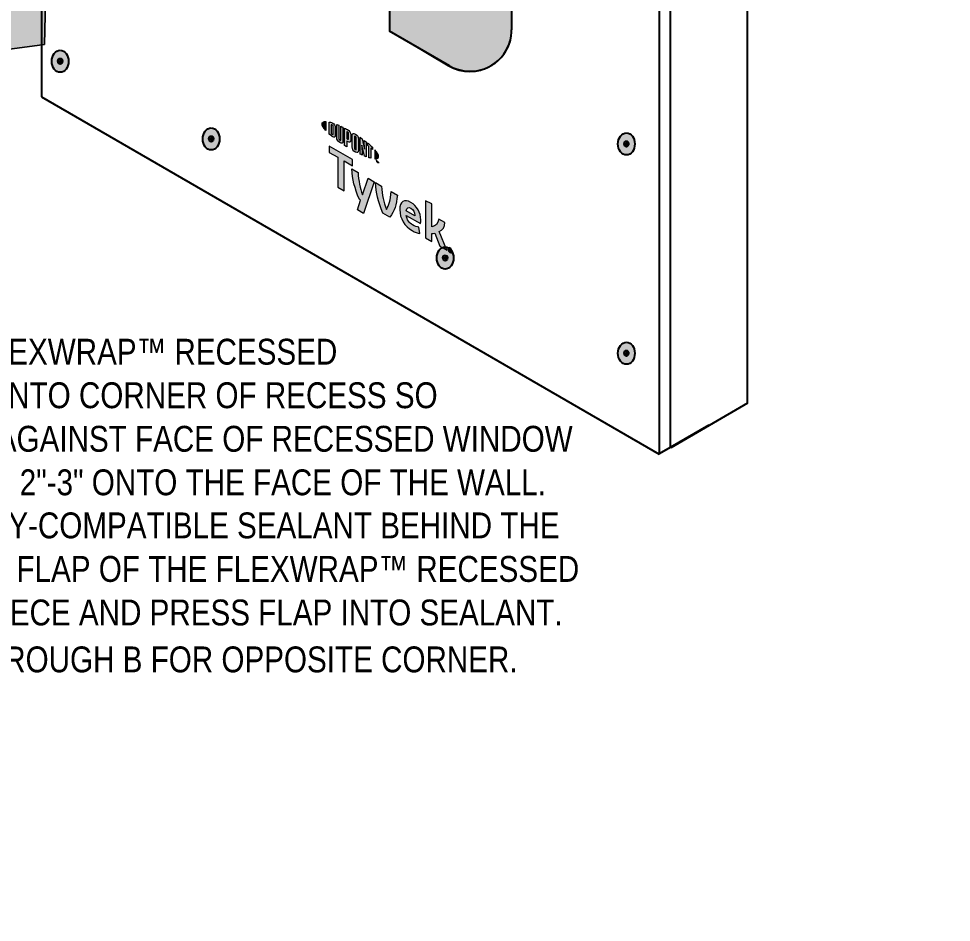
# Model space of a CAD drawing. Header units: inches. Extents: x -22 to 84, y -21 to 19.
# Drawn here: x 2.93 to 8.57, y 3.75 to 9.21 of the extents above; entities that cross this region are included whole.
import ezdxf

# ---------------------------------------------------------------- set-up
doc = ezdxf.new("R2010")
doc.units = ezdxf.units.IN
doc.header["$MEASUREMENT"] = 0
doc.linetypes.add('AI-Linetype-19', pattern=[0.25, 0.125, -0.125])
for name, color, linetype, lineweight in [('.ATI-HATCH', 7, 'Continuous', 0), ('.ATI-TEXT', 7, 'Continuous', 0), ('G-ANNO-TTLB', 7, 'Continuous', 0), ('TYVEK', 7, 'Continuous', 0), ('X-REF - TRACED', 7, 'Continuous', 0)]:
    doc.layers.add(name, color=color, linetype=linetype, lineweight=lineweight)

# ---------------------------------------------------------------- blocks, each defined once
blk = doc.blocks.new('Block_133')
at = {"layer": 'X-REF - TRACED', "true_color": 0x848484, "transparency": 33554687}
h = blk.add_hatch(color=252, dxfattribs=at)
h.dxf.hatch_style = 2
edge = h.paths.add_edge_path()
edge.add_spline(control_points=[(4.7625, 8.5737), (4.7625, 8.5637), (4.771, 8.5494), (4.7859, 8.5328), (4.7859, 8.5328), (4.7859, 8.5875), (4.7859, 8.5875), (4.771, 8.5881), (4.7625, 8.5836), (4.7625, 8.5737)], knot_values=[0, 0, 0, 0, 1, 1, 1, 2, 2, 2, 3, 3, 3, 3], degree=3, periodic=0)
h = blk.add_hatch(color=252, dxfattribs=at)
h.dxf.hatch_style = 2
edge = h.paths.add_edge_path()
edge.add_spline(control_points=[(4.8304, 8.5122), (4.8304, 8.508), (4.8282, 8.5078), (4.8255, 8.5093), (4.8235, 8.5105), (4.8203, 8.5132), (4.8178, 8.5155), (4.8178, 8.5155), (4.8178, 8.5679), (4.8178, 8.5679), (4.8203, 8.5671), (4.8235, 8.5662), (4.8255, 8.565), (4.8282, 8.5635), (4.8304, 8.5608), (4.8304, 8.5566), (4.8304, 8.5566), (4.8304, 8.5122), (4.8304, 8.5122)], knot_values=[0, 0, 0, 0, 1, 1, 1, 2, 2, 2, 3, 3, 3, 4, 4, 4, 5, 5, 5, 6, 6, 6, 6], degree=3, periodic=0)
edge = h.paths.add_edge_path()
edge.add_spline(control_points=[(4.8273, 8.5777), (4.8231, 8.5801), (4.8172, 8.5821), (4.8064, 8.5845), (4.8064, 8.5845), (4.8064, 8.512), (4.8064, 8.512), (4.8159, 8.5032), (4.8231, 8.4971), (4.8273, 8.4947), (4.8368, 8.4892), (4.8422, 8.4927), (4.8422, 8.5035), (4.8422, 8.5035), (4.8422, 8.5517), (4.8422, 8.5517), (4.8422, 8.5624), (4.8368, 8.5722), (4.8273, 8.5777)], knot_values=[0, 0, 0, 0, 1, 1, 1, 2, 2, 2, 3, 3, 3, 4, 4, 4, 5, 5, 5, 6, 6, 6, 6], degree=3, periodic=0)
h = blk.add_hatch(color=252, dxfattribs=at)
h.dxf.hatch_style = 2
edge = h.paths.add_edge_path()
edge.add_spline(control_points=[(4.8754, 8.4776), (4.8754, 8.4734), (4.8742, 8.4715), (4.8696, 8.4748), (4.8651, 8.478), (4.8639, 8.4809), (4.8639, 8.4859), (4.8639, 8.4859), (4.8639, 8.5648), (4.8639, 8.5648), (4.8609, 8.5662), (4.8542, 8.569), (4.8514, 8.5701), (4.8514, 8.5701), (4.8514, 8.4903), (4.8514, 8.4903), (4.8514, 8.4775), (4.8568, 8.4694), (4.8696, 8.4604), (4.8813, 8.4521), (4.8884, 8.4547), (4.8884, 8.4689), (4.8884, 8.4689), (4.8884, 8.5533), (4.8884, 8.5533), (4.886, 8.5545), (4.878, 8.5584), (4.8754, 8.5595), (4.8754, 8.5595), (4.8754, 8.4776), (4.8754, 8.4776)], knot_values=[0, 0, 0, 0, 1, 1, 1, 2, 2, 2, 3, 3, 3, 4, 4, 4, 5, 5, 5, 6, 6, 6, 7, 7, 7, 8, 8, 8, 9, 9, 9, 10, 10, 10, 10], degree=3, periodic=0)
h = blk.add_hatch(color=252, dxfattribs=at)
h.dxf.hatch_style = 2
edge = h.paths.add_edge_path()
edge.add_spline(control_points=[(4.9229, 8.4849), (4.9229, 8.4804), (4.9215, 8.4788), (4.9162, 8.4819), (4.9162, 8.4819), (4.9116, 8.4845), (4.9116, 8.4845), (4.9116, 8.4845), (4.9116, 8.5264), (4.9116, 8.5264), (4.9137, 8.5254), (4.9148, 8.5248), (4.916, 8.5241), (4.9217, 8.5208), (4.9229, 8.5176), (4.9229, 8.5129), (4.9229, 8.5129), (4.9229, 8.4849), (4.9229, 8.4849)], knot_values=[0, 0, 0, 0, 1, 1, 1, 2, 2, 2, 3, 3, 3, 4, 4, 4, 5, 5, 5, 6, 6, 6, 6], degree=3, periodic=0)
edge = h.paths.add_edge_path()
edge.add_spline(control_points=[(4.9167, 8.5385), (4.9145, 8.5398), (4.9062, 8.5442), (4.8986, 8.5481), (4.8986, 8.5481), (4.8986, 8.4418), (4.8986, 8.4418), (4.9012, 8.4402), (4.908, 8.4359), (4.9116, 8.4336), (4.9116, 8.4336), (4.9116, 8.4697), (4.9116, 8.4697), (4.9116, 8.4697), (4.9167, 8.4668), (4.9167, 8.4668), (4.9304, 8.459), (4.9361, 8.4627), (4.9361, 8.4762), (4.9361, 8.4762), (4.9361, 8.5075), (4.9361, 8.5075), (4.9361, 8.5207), (4.9297, 8.531), (4.9167, 8.5385)], knot_values=[0, 0, 0, 0, 1, 1, 1, 2, 2, 2, 3, 3, 3, 4, 4, 4, 5, 5, 5, 6, 6, 6, 7, 7, 7, 8, 8, 8, 8], degree=3, periodic=0)
h = blk.add_hatch(color=252, dxfattribs=at)
h.dxf.hatch_style = 2
edge = h.paths.add_edge_path()
edge.add_spline(control_points=[(4.9694, 8.4209), (4.9694, 8.4167), (4.9682, 8.4153), (4.9636, 8.4178), (4.9588, 8.4204), (4.9576, 8.4234), (4.9576, 8.4278), (4.9576, 8.4278), (4.9576, 8.4941), (4.9576, 8.4941), (4.9576, 8.4984), (4.9588, 8.5001), (4.9636, 8.4972), (4.9682, 8.4944), (4.9694, 8.4914), (4.9694, 8.4872), (4.9694, 8.4872), (4.9694, 8.4209), (4.9694, 8.4209)], knot_values=[0, 0, 0, 0, 1, 1, 1, 2, 2, 2, 3, 3, 3, 4, 4, 4, 5, 5, 5, 6, 6, 6, 6], degree=3, periodic=0)
edge = h.paths.add_edge_path()
edge.add_spline(control_points=[(4.9636, 8.512), (4.9515, 8.5197), (4.9443, 8.5177), (4.9443, 8.5037), (4.9443, 8.5037), (4.9443, 8.4342), (4.9443, 8.4342), (4.9443, 8.4194), (4.9508, 8.4096), (4.9636, 8.4028), (4.9761, 8.3963), (4.9826, 8.3979), (4.9826, 8.4136), (4.9826, 8.4136), (4.9826, 8.48), (4.9826, 8.48), (4.9826, 8.495), (4.9767, 8.5037), (4.9636, 8.512)], knot_values=[0, 0, 0, 0, 1, 1, 1, 2, 2, 2, 3, 3, 3, 4, 4, 4, 5, 5, 5, 6, 6, 6, 6], degree=3, periodic=0)
h = blk.add_hatch(color=252, dxfattribs=at)
h.dxf.hatch_style = 2
edge = h.paths.add_edge_path()
edge.add_spline(control_points=[(5.0187, 8.421), (5.0187, 8.421), (5.0043, 8.4834), (5.0043, 8.4834), (5.0004, 8.4862), (4.9956, 8.4896), (4.992, 8.4921), (4.992, 8.4921), (4.992, 8.3901), (4.992, 8.3901), (4.9945, 8.3889), (5.0011, 8.3859), (5.0045, 8.3845), (5.0045, 8.3845), (5.0035, 8.4452), (5.0035, 8.4452), (5.0035, 8.4452), (5.0187, 8.3786), (5.0187, 8.3786), (5.022, 8.3773), (5.0268, 8.3755), (5.0299, 8.3744), (5.0299, 8.3744), (5.0299, 8.464), (5.0299, 8.464), (5.0266, 8.4666), (5.0207, 8.4712), (5.0179, 8.4733), (5.0179, 8.4733), (5.0187, 8.421), (5.0187, 8.421)], knot_values=[0, 0, 0, 0, 1, 1, 1, 2, 2, 2, 3, 3, 3, 4, 4, 4, 5, 5, 5, 6, 6, 6, 7, 7, 7, 8, 8, 8, 9, 9, 9, 10, 10, 10, 10], degree=3, periodic=0)
h = blk.add_hatch(color=252, dxfattribs=at)
h.dxf.hatch_style = 2
edge = h.paths.add_edge_path()
edge.add_spline(control_points=[(5.0363, 8.4446), (5.0395, 8.4421), (5.0427, 8.4395), (5.0458, 8.437), (5.0458, 8.437), (5.0458, 8.3691), (5.0458, 8.3691), (5.0487, 8.3682), (5.054, 8.3668), (5.0575, 8.3659), (5.0575, 8.3659), (5.0575, 8.427), (5.0575, 8.427), (5.0609, 8.4241), (5.0641, 8.4212), (5.067, 8.4186), (5.067, 8.4186), (5.067, 8.4316), (5.067, 8.4316), (5.0578, 8.4406), (5.0479, 8.4494), (5.0363, 8.4588), (5.0363, 8.4588), (5.0363, 8.4446), (5.0363, 8.4446)], knot_values=[0, 0, 0, 0, 1, 1, 1, 2, 2, 2, 3, 3, 3, 4, 4, 4, 5, 5, 5, 6, 6, 6, 7, 7, 7, 8, 8, 8, 8], degree=3, periodic=0)
h = blk.add_hatch(color=252, dxfattribs=at)
h.dxf.hatch_style = 2
edge = h.paths.add_edge_path()
edge.add_spline(control_points=[(5.1043, 8.3764), (5.1043, 8.3663), (5.0958, 8.3619), (5.081, 8.3623), (5.081, 8.3623), (5.081, 8.4171), (5.081, 8.4171), (5.0958, 8.4006), (5.1043, 8.3863), (5.1043, 8.3764)], knot_values=[0, 0, 0, 0, 1, 1, 1, 2, 2, 2, 3, 3, 3, 3], degree=3, periodic=0)
h = blk.add_hatch(color=252, dxfattribs=at)
h.dxf.hatch_style = 2
edge = h.paths.add_edge_path()
edge.add_spline(control_points=[(5.0974, 8.3474), (5.0974, 8.3474), (5.0988, 8.3466), (5.0988, 8.3466), (5.0988, 8.3466), (5.1009, 8.3417), (5.1009, 8.3417), (5.1009, 8.3417), (5.1029, 8.3442), (5.1029, 8.3442), (5.1029, 8.3442), (5.1043, 8.3434), (5.1043, 8.3434), (5.1043, 8.3434), (5.1043, 8.3355), (5.1043, 8.3355), (5.1043, 8.3355), (5.103, 8.3363), (5.103, 8.3363), (5.103, 8.3363), (5.103, 8.3419), (5.103, 8.3419), (5.103, 8.3419), (5.1009, 8.3393), (5.1009, 8.3393), (5.1009, 8.3393), (5.1008, 8.3394), (5.1008, 8.3394), (5.1008, 8.3394), (5.0986, 8.3444), (5.0986, 8.3444), (5.0986, 8.3444), (5.0986, 8.3388), (5.0986, 8.3388), (5.0986, 8.3388), (5.0974, 8.3395), (5.0974, 8.3395), (5.0974, 8.3395), (5.0974, 8.3474), (5.0974, 8.3474)], knot_values=[0, 0, 0, 0, 1, 1, 1, 2, 2, 2, 3, 3, 3, 4, 4, 4, 5, 5, 5, 6, 6, 6, 7, 7, 7, 8, 8, 8, 9, 9, 9, 10, 10, 10, 11, 11, 11, 12, 12, 12, 13, 13, 13, 13], degree=3, periodic=0)
edge = h.paths.add_edge_path()
edge.add_spline(control_points=[(5.0925, 8.3489), (5.0925, 8.3489), (5.0903, 8.3501), (5.0903, 8.3501), (5.0903, 8.3501), (5.0903, 8.3515), (5.0903, 8.3515), (5.0903, 8.3515), (5.0959, 8.3483), (5.0959, 8.3483), (5.0959, 8.3483), (5.0959, 8.3469), (5.0959, 8.3469), (5.0959, 8.3469), (5.0938, 8.3481), (5.0938, 8.3481), (5.0938, 8.3481), (5.0938, 8.3416), (5.0938, 8.3416), (5.0938, 8.3416), (5.0925, 8.3424), (5.0925, 8.3424), (5.0925, 8.3424), (5.0925, 8.3489), (5.0925, 8.3489)], knot_values=[0, 0, 0, 0, 1, 1, 1, 2, 2, 2, 3, 3, 3, 4, 4, 4, 5, 5, 5, 6, 6, 6, 7, 7, 7, 8, 8, 8, 8], degree=3, periodic=0)
at = {"layer": 'X-REF - TRACED'}
for points, knots in [([(4.7625, 8.5737), (4.7625, 8.5637), (4.771, 8.5494), (4.7859, 8.5328), (4.7859, 8.5328), (4.7859, 8.5875), (4.7859, 8.5875), (4.771, 8.5881), (4.7625, 8.5836), (4.7625, 8.5737)], [0, 0, 0, 0, 1, 1, 1, 2, 2, 2, 3, 3, 3, 3]), ([(4.8273, 8.5777), (4.8231, 8.5801), (4.8172, 8.5821), (4.8064, 8.5845), (4.8064, 8.5845), (4.8064, 8.512), (4.8064, 8.512), (4.8159, 8.5032), (4.8231, 8.4971), (4.8273, 8.4947), (4.8368, 8.4892), (4.8422, 8.4927), (4.8422, 8.5035), (4.8422, 8.5035), (4.8422, 8.5517), (4.8422, 8.5517), (4.8422, 8.5624), (4.8368, 8.5722), (4.8273, 8.5777)], [0, 0, 0, 0, 1, 1, 1, 2, 2, 2, 3, 3, 3, 4, 4, 4, 5, 5, 5, 6, 6, 6, 6]), ([(4.8304, 8.5122), (4.8304, 8.508), (4.8282, 8.5078), (4.8255, 8.5093), (4.8235, 8.5105), (4.8203, 8.5132), (4.8178, 8.5155), (4.8178, 8.5155), (4.8178, 8.5679), (4.8178, 8.5679), (4.8203, 8.5671), (4.8235, 8.5662), (4.8255, 8.565), (4.8282, 8.5635), (4.8304, 8.5608), (4.8304, 8.5566), (4.8304, 8.5566), (4.8304, 8.5122), (4.8304, 8.5122)], [0, 0, 0, 0, 1, 1, 1, 2, 2, 2, 3, 3, 3, 4, 4, 4, 5, 5, 5, 6, 6, 6, 6]), ([(4.8754, 8.4776), (4.8754, 8.4734), (4.8742, 8.4715), (4.8696, 8.4748), (4.8651, 8.478), (4.8639, 8.4809), (4.8639, 8.4859), (4.8639, 8.4859), (4.8639, 8.5648), (4.8639, 8.5648), (4.8609, 8.5662), (4.8542, 8.569), (4.8514, 8.5701), (4.8514, 8.5701), (4.8514, 8.4903), (4.8514, 8.4903), (4.8514, 8.4775), (4.8568, 8.4694), (4.8696, 8.4604), (4.8813, 8.4521), (4.8884, 8.4547), (4.8884, 8.4689), (4.8884, 8.4689), (4.8884, 8.5533), (4.8884, 8.5533), (4.886, 8.5545), (4.878, 8.5584), (4.8754, 8.5595), (4.8754, 8.5595), (4.8754, 8.4776), (4.8754, 8.4776)], [0, 0, 0, 0, 1, 1, 1, 2, 2, 2, 3, 3, 3, 4, 4, 4, 5, 5, 5, 6, 6, 6, 7, 7, 7, 8, 8, 8, 9, 9, 9, 10, 10, 10, 10]), ([(4.9167, 8.5385), (4.9145, 8.5398), (4.9062, 8.5442), (4.8986, 8.5481), (4.8986, 8.5481), (4.8986, 8.4418), (4.8986, 8.4418), (4.9012, 8.4402), (4.908, 8.4359), (4.9116, 8.4336), (4.9116, 8.4336), (4.9116, 8.4697), (4.9116, 8.4697), (4.9116, 8.4697), (4.9167, 8.4668), (4.9167, 8.4668), (4.9304, 8.459), (4.9361, 8.4627), (4.9361, 8.4762), (4.9361, 8.4762), (4.9361, 8.5075), (4.9361, 8.5075), (4.9361, 8.5207), (4.9297, 8.531), (4.9167, 8.5385)], [0, 0, 0, 0, 1, 1, 1, 2, 2, 2, 3, 3, 3, 4, 4, 4, 5, 5, 5, 6, 6, 6, 7, 7, 7, 8, 8, 8, 8]), ([(4.9229, 8.4849), (4.9229, 8.4804), (4.9215, 8.4788), (4.9162, 8.4819), (4.9162, 8.4819), (4.9116, 8.4845), (4.9116, 8.4845), (4.9116, 8.4845), (4.9116, 8.5264), (4.9116, 8.5264), (4.9137, 8.5254), (4.9148, 8.5248), (4.916, 8.5241), (4.9217, 8.5208), (4.9229, 8.5176), (4.9229, 8.5129), (4.9229, 8.5129), (4.9229, 8.4849), (4.9229, 8.4849)], [0, 0, 0, 0, 1, 1, 1, 2, 2, 2, 3, 3, 3, 4, 4, 4, 5, 5, 5, 6, 6, 6, 6]), ([(4.9636, 8.512), (4.9515, 8.5197), (4.9443, 8.5177), (4.9443, 8.5037), (4.9443, 8.5037), (4.9443, 8.4342), (4.9443, 8.4342), (4.9443, 8.4194), (4.9508, 8.4096), (4.9636, 8.4028), (4.9761, 8.3963), (4.9826, 8.3979), (4.9826, 8.4136), (4.9826, 8.4136), (4.9826, 8.48), (4.9826, 8.48), (4.9826, 8.495), (4.9767, 8.5037), (4.9636, 8.512)], [0, 0, 0, 0, 1, 1, 1, 2, 2, 2, 3, 3, 3, 4, 4, 4, 5, 5, 5, 6, 6, 6, 6]), ([(4.9694, 8.4209), (4.9694, 8.4167), (4.9682, 8.4153), (4.9636, 8.4178), (4.9588, 8.4204), (4.9576, 8.4234), (4.9576, 8.4278), (4.9576, 8.4278), (4.9576, 8.4941), (4.9576, 8.4941), (4.9576, 8.4984), (4.9588, 8.5001), (4.9636, 8.4972), (4.9682, 8.4944), (4.9694, 8.4914), (4.9694, 8.4872), (4.9694, 8.4872), (4.9694, 8.4209), (4.9694, 8.4209)], [0, 0, 0, 0, 1, 1, 1, 2, 2, 2, 3, 3, 3, 4, 4, 4, 5, 5, 5, 6, 6, 6, 6]), ([(5.0187, 8.421), (5.0187, 8.421), (5.0043, 8.4834), (5.0043, 8.4834), (5.0004, 8.4862), (4.9956, 8.4896), (4.992, 8.4921), (4.992, 8.4921), (4.992, 8.3901), (4.992, 8.3901), (4.9945, 8.3889), (5.0011, 8.3859), (5.0045, 8.3845), (5.0045, 8.3845), (5.0035, 8.4452), (5.0035, 8.4452), (5.0035, 8.4452), (5.0187, 8.3786), (5.0187, 8.3786), (5.022, 8.3773), (5.0268, 8.3755), (5.0299, 8.3744), (5.0299, 8.3744), (5.0299, 8.464), (5.0299, 8.464), (5.0266, 8.4666), (5.0207, 8.4712), (5.0179, 8.4733), (5.0179, 8.4733), (5.0187, 8.421), (5.0187, 8.421)], [0, 0, 0, 0, 1, 1, 1, 2, 2, 2, 3, 3, 3, 4, 4, 4, 5, 5, 5, 6, 6, 6, 7, 7, 7, 8, 8, 8, 9, 9, 9, 10, 10, 10, 10]), ([(5.0363, 8.4446), (5.0395, 8.4421), (5.0427, 8.4395), (5.0458, 8.437), (5.0458, 8.437), (5.0458, 8.3691), (5.0458, 8.3691), (5.0487, 8.3682), (5.054, 8.3668), (5.0575, 8.3659), (5.0575, 8.3659), (5.0575, 8.427), (5.0575, 8.427), (5.0609, 8.4241), (5.0641, 8.4212), (5.067, 8.4186), (5.067, 8.4186), (5.067, 8.4316), (5.067, 8.4316), (5.0578, 8.4406), (5.0479, 8.4494), (5.0363, 8.4588), (5.0363, 8.4588), (5.0363, 8.4446), (5.0363, 8.4446)], [0, 0, 0, 0, 1, 1, 1, 2, 2, 2, 3, 3, 3, 4, 4, 4, 5, 5, 5, 6, 6, 6, 7, 7, 7, 8, 8, 8, 8]), ([(5.1043, 8.3764), (5.1043, 8.3663), (5.0958, 8.3619), (5.081, 8.3623), (5.081, 8.3623), (5.081, 8.4171), (5.081, 8.4171), (5.0958, 8.4006), (5.1043, 8.3863), (5.1043, 8.3764)], [0, 0, 0, 0, 1, 1, 1, 2, 2, 2, 3, 3, 3, 3]), ([(5.0925, 8.3489), (5.0925, 8.3489), (5.0903, 8.3501), (5.0903, 8.3501), (5.0903, 8.3501), (5.0903, 8.3515), (5.0903, 8.3515), (5.0903, 8.3515), (5.0959, 8.3483), (5.0959, 8.3483), (5.0959, 8.3483), (5.0959, 8.3469), (5.0959, 8.3469), (5.0959, 8.3469), (5.0938, 8.3481), (5.0938, 8.3481), (5.0938, 8.3481), (5.0938, 8.3416), (5.0938, 8.3416), (5.0938, 8.3416), (5.0925, 8.3424), (5.0925, 8.3424), (5.0925, 8.3424), (5.0925, 8.3489), (5.0925, 8.3489)], [0, 0, 0, 0, 1, 1, 1, 2, 2, 2, 3, 3, 3, 4, 4, 4, 5, 5, 5, 6, 6, 6, 7, 7, 7, 8, 8, 8, 8]), ([(5.0974, 8.3474), (5.0974, 8.3474), (5.0988, 8.3466), (5.0988, 8.3466), (5.0988, 8.3466), (5.1009, 8.3417), (5.1009, 8.3417), (5.1009, 8.3417), (5.1029, 8.3442), (5.1029, 8.3442), (5.1029, 8.3442), (5.1043, 8.3434), (5.1043, 8.3434), (5.1043, 8.3434), (5.1043, 8.3355), (5.1043, 8.3355), (5.1043, 8.3355), (5.103, 8.3363), (5.103, 8.3363), (5.103, 8.3363), (5.103, 8.3419), (5.103, 8.3419), (5.103, 8.3419), (5.1009, 8.3393), (5.1009, 8.3393), (5.1009, 8.3393), (5.1008, 8.3394), (5.1008, 8.3394), (5.1008, 8.3394), (5.0986, 8.3444), (5.0986, 8.3444), (5.0986, 8.3444), (5.0986, 8.3388), (5.0986, 8.3388), (5.0986, 8.3388), (5.0974, 8.3395), (5.0974, 8.3395), (5.0974, 8.3395), (5.0974, 8.3474), (5.0974, 8.3474)], [0, 0, 0, 0, 1, 1, 1, 2, 2, 2, 3, 3, 3, 4, 4, 4, 5, 5, 5, 6, 6, 6, 7, 7, 7, 8, 8, 8, 9, 9, 9, 10, 10, 10, 11, 11, 11, 12, 12, 12, 13, 13, 13, 13])]:
    blk.add_open_spline(points, degree=3, knots=knots, dxfattribs=at)
blk = doc.blocks.new('Block_137')
at = {"layer": 'X-REF - TRACED', "true_color": 0x848484, "transparency": 33554687}
h = blk.add_hatch(color=252, dxfattribs=at)
h.dxf.hatch_style = 2
h.paths.add_polyline_path([(4.9467, 8.3579), (4.8064, 8.4389), (4.8064, 8.4008), (4.857, 8.3716), (4.857, 8.1911), (4.896, 8.1686), (4.896, 8.3491), (4.9467, 8.3198)])
h = blk.add_hatch(color=252, dxfattribs=at)
h.dxf.hatch_style = 2
edge = h.paths.add_edge_path()
edge.add_spline(control_points=[(5.1799, 8.1643), (5.1774, 8.1123), (5.1671, 8.082), (5.151, 8.056), (5.1355, 8.1003), (5.1254, 8.1423), (5.1224, 8.1975), (5.1224, 8.1975), (5.0845, 8.2193), (5.0845, 8.2193), (5.0886, 8.1542), (5.1009, 8.1068), (5.1303, 8.0333), (5.1303, 8.0333), (5.172, 8.0093), (5.172, 8.0093), (5.2003, 8.0494), (5.212, 8.0829), (5.2174, 8.1426), (5.2174, 8.1426), (5.1799, 8.1643), (5.1799, 8.1643)], knot_values=[0, 0, 0, 0, 1, 1, 1, 2, 2, 2, 3, 3, 3, 4, 4, 4, 5, 5, 5, 6, 6, 6, 7, 7, 7, 7], degree=3, periodic=0)
h = blk.add_hatch(color=252, dxfattribs=at)
h.dxf.hatch_style = 2
edge = h.paths.add_edge_path()
edge.add_spline(control_points=[(5.2711, 8.0469), (5.2711, 8.0469), (5.3229, 8.0171), (5.3229, 8.0171), (5.3229, 8.0171), (5.3229, 8.0208), (5.3229, 8.0208), (5.3229, 8.0383), (5.3147, 8.0558), (5.2997, 8.0645), (5.2839, 8.0736), (5.2736, 8.0668), (5.2711, 8.0469)], knot_values=[0, 0, 0, 0, 1, 1, 1, 2, 2, 2, 3, 3, 3, 4, 4, 4, 4], degree=3, periodic=0)
edge = h.paths.add_edge_path()
edge.add_spline(control_points=[(5.3536, 7.9112), (5.3417, 7.9119), (5.324, 7.9178), (5.306, 7.9281), (5.2621, 7.9535), (5.2321, 8.0026), (5.2321, 8.0544), (5.2321, 8.1041), (5.2597, 8.1219), (5.2997, 8.0988), (5.3354, 8.0782), (5.3588, 8.0357), (5.3588, 7.9938), (5.3588, 7.9844), (5.3583, 7.9766), (5.3577, 7.9707), (5.3577, 7.9707), (5.2716, 8.0204), (5.2716, 8.0204), (5.2752, 7.9934), (5.288, 7.9747), (5.3098, 7.9622), (5.3231, 7.9545), (5.3359, 7.9505), (5.3477, 7.9494), (5.3477, 7.9494), (5.3536, 7.9112), (5.3536, 7.9112)], knot_values=[0, 0, 0, 0, 1, 1, 1, 2, 2, 2, 3, 3, 3, 4, 4, 4, 5, 5, 5, 6, 6, 6, 7, 7, 7, 8, 8, 8, 9, 9, 9, 9], degree=3, periodic=0)
h = blk.add_hatch(color=252, dxfattribs=at)
h.dxf.hatch_style = 2
edge = h.paths.add_edge_path()
edge.add_spline(control_points=[(5.4702, 7.9223), (5.4702, 7.9223), (5.5155, 7.8109), (5.5155, 7.8109), (5.5155, 7.8109), (5.4746, 7.8345), (5.4746, 7.8345), (5.4746, 7.8345), (5.4433, 7.9135), (5.4433, 7.9135), (5.4375, 7.9121), (5.4316, 7.9109), (5.425, 7.91), (5.425, 7.91), (5.425, 7.8632), (5.425, 7.8632), (5.425, 7.8632), (5.3874, 7.8849), (5.3874, 7.8849), (5.3874, 7.8849), (5.3874, 8.1088), (5.3874, 8.1088), (5.3874, 8.1088), (5.425, 8.0892), (5.425, 8.0892), (5.425, 8.0892), (5.425, 7.9515), (5.425, 7.9515), (5.4506, 7.9558), (5.4632, 7.9704), (5.4675, 7.9982), (5.4675, 7.9982), (5.5048, 7.9766), (5.5048, 7.9766), (5.504, 7.9503), (5.492, 7.9331), (5.4702, 7.9223)], knot_values=[0, 0, 0, 0, 1, 1, 1, 2, 2, 2, 3, 3, 3, 4, 4, 4, 5, 5, 5, 6, 6, 6, 7, 7, 7, 8, 8, 8, 9, 9, 9, 10, 10, 10, 11, 11, 11, 12, 12, 12, 12], degree=3, periodic=0)
at = {"layer": 'X-REF - TRACED'}
blk.add_lwpolyline([(4.9467, 8.3579), (4.8064, 8.4389), (4.8064, 8.4008), (4.857, 8.3716), (4.857, 8.1911), (4.896, 8.1686), (4.896, 8.3491), (4.9467, 8.3198)], close=True, dxfattribs=at)
for points, knots in [([(5.1799, 8.1643), (5.1774, 8.1123), (5.1671, 8.082), (5.151, 8.056), (5.1355, 8.1003), (5.1254, 8.1423), (5.1224, 8.1975), (5.1224, 8.1975), (5.0845, 8.2193), (5.0845, 8.2193), (5.0886, 8.1542), (5.1009, 8.1068), (5.1303, 8.0333), (5.1303, 8.0333), (5.172, 8.0093), (5.172, 8.0093), (5.2003, 8.0494), (5.212, 8.0829), (5.2174, 8.1426), (5.2174, 8.1426), (5.1799, 8.1643), (5.1799, 8.1643)], [0, 0, 0, 0, 1, 1, 1, 2, 2, 2, 3, 3, 3, 4, 4, 4, 5, 5, 5, 6, 6, 6, 7, 7, 7, 7]), ([(5.3536, 7.9112), (5.3417, 7.9119), (5.324, 7.9178), (5.306, 7.9281), (5.2621, 7.9535), (5.2321, 8.0026), (5.2321, 8.0544), (5.2321, 8.1041), (5.2597, 8.1219), (5.2997, 8.0988), (5.3354, 8.0782), (5.3588, 8.0357), (5.3588, 7.9938), (5.3588, 7.9844), (5.3583, 7.9766), (5.3577, 7.9707), (5.3577, 7.9707), (5.2716, 8.0204), (5.2716, 8.0204), (5.2752, 7.9934), (5.288, 7.9747), (5.3098, 7.9622), (5.3231, 7.9545), (5.3359, 7.9505), (5.3477, 7.9494), (5.3477, 7.9494), (5.3536, 7.9112), (5.3536, 7.9112)], [0, 0, 0, 0, 1, 1, 1, 2, 2, 2, 3, 3, 3, 4, 4, 4, 5, 5, 5, 6, 6, 6, 7, 7, 7, 8, 8, 8, 9, 9, 9, 9]), ([(5.2711, 8.0469), (5.2711, 8.0469), (5.3229, 8.0171), (5.3229, 8.0171), (5.3229, 8.0171), (5.3229, 8.0208), (5.3229, 8.0208), (5.3229, 8.0383), (5.3147, 8.0558), (5.2997, 8.0645), (5.2839, 8.0736), (5.2736, 8.0668), (5.2711, 8.0469)], [0, 0, 0, 0, 1, 1, 1, 2, 2, 2, 3, 3, 3, 4, 4, 4, 4]), ([(5.4702, 7.9223), (5.4702, 7.9223), (5.5155, 7.8109), (5.5155, 7.8109), (5.5155, 7.8109), (5.4746, 7.8345), (5.4746, 7.8345), (5.4746, 7.8345), (5.4433, 7.9135), (5.4433, 7.9135), (5.4375, 7.9121), (5.4316, 7.9109), (5.425, 7.91), (5.425, 7.91), (5.425, 7.8632), (5.425, 7.8632), (5.425, 7.8632), (5.3874, 7.8849), (5.3874, 7.8849), (5.3874, 7.8849), (5.3874, 8.1088), (5.3874, 8.1088), (5.3874, 8.1088), (5.425, 8.0892), (5.425, 8.0892), (5.425, 8.0892), (5.425, 7.9515), (5.425, 7.9515), (5.4506, 7.9558), (5.4632, 7.9704), (5.4675, 7.9982), (5.4675, 7.9982), (5.5048, 7.9766), (5.5048, 7.9766), (5.504, 7.9503), (5.492, 7.9331), (5.4702, 7.9223)], [0, 0, 0, 0, 1, 1, 1, 2, 2, 2, 3, 3, 3, 4, 4, 4, 5, 5, 5, 6, 6, 6, 7, 7, 7, 8, 8, 8, 9, 9, 9, 10, 10, 10, 11, 11, 11, 12, 12, 12, 12])]:
    blk.add_open_spline(points, degree=3, knots=knots, dxfattribs=at)
blk = doc.blocks.new('Block_136')
at = {"layer": 'X-REF - TRACED', "true_color": 0x848484, "transparency": 33554687}
h = blk.add_hatch(color=252, dxfattribs=at)
h.dxf.hatch_style = 2
edge = h.paths.add_edge_path()
edge.add_spline(control_points=[(5.0402, 8.2449), (5.0402, 8.2449), (5.0065, 8.1442), (5.0065, 8.1442), (4.9921, 8.1863), (4.9828, 8.227), (4.98, 8.2797), (4.98, 8.2797), (4.9421, 8.3015), (4.9421, 8.3015), (4.9462, 8.2364), (4.9584, 8.1891), (4.9879, 8.1155), (4.9879, 8.1155), (4.9954, 8.1112), (4.9954, 8.1112), (4.9954, 8.1112), (4.9761, 8.0537), (4.9761, 8.0537), (4.9761, 8.0537), (5.0137, 8.0319), (5.0137, 8.0319), (5.0137, 8.0319), (5.0778, 8.2232), (5.0778, 8.2232), (5.0778, 8.2232), (5.0402, 8.2449), (5.0402, 8.2449)], knot_values=[0, 0, 0, 0, 1, 1, 1, 2, 2, 2, 3, 3, 3, 4, 4, 4, 5, 5, 5, 6, 6, 6, 7, 7, 7, 8, 8, 8, 9, 9, 9, 9], degree=3, periodic=0)
at = {"layer": 'X-REF - TRACED'}
blk.add_open_spline([(5.0402, 8.2449), (5.0402, 8.2449), (5.0065, 8.1442), (5.0065, 8.1442), (4.9921, 8.1863), (4.9828, 8.227), (4.98, 8.2797), (4.98, 8.2797), (4.9421, 8.3015), (4.9421, 8.3015), (4.9462, 8.2364), (4.9584, 8.1891), (4.9879, 8.1155), (4.9879, 8.1155), (4.9954, 8.1112), (4.9954, 8.1112), (4.9954, 8.1112), (4.9761, 8.0537), (4.9761, 8.0537), (4.9761, 8.0537), (5.0137, 8.0319), (5.0137, 8.0319), (5.0137, 8.0319), (5.0778, 8.2232), (5.0778, 8.2232), (5.0778, 8.2232), (5.0402, 8.2449), (5.0402, 8.2449)], degree=3, knots=[0, 0, 0, 0, 1, 1, 1, 2, 2, 2, 3, 3, 3, 4, 4, 4, 5, 5, 5, 6, 6, 6, 7, 7, 7, 8, 8, 8, 9, 9, 9, 9], dxfattribs=at)
blk.add_blockref('Block_137', (0, 0), dxfattribs=at)
blk = doc.blocks.new('Block_138')
at = {"layer": 'X-REF - TRACED', "true_color": 0x848484, "transparency": 33554687}
h = blk.add_hatch(color=252, dxfattribs=at)
h.dxf.hatch_style = 2
edge = h.paths.add_edge_path()
edge.add_spline(control_points=[(5.5335, 7.8153), (5.5335, 7.8153), (5.5335, 7.8112), (5.5335, 7.8112), (5.5335, 7.8112), (5.5351, 7.8103), (5.5351, 7.8103), (5.5366, 7.8094), (5.5374, 7.8094), (5.5374, 7.8109), (5.5374, 7.8125), (5.5366, 7.8135), (5.5351, 7.8144), (5.5351, 7.8144), (5.5335, 7.8153), (5.5335, 7.8153)], knot_values=[0, 0, 0, 0, 1, 1, 1, 2, 2, 2, 3, 3, 3, 4, 4, 4, 5, 5, 5, 5], degree=3, periodic=0)
edge = h.paths.add_edge_path()
edge.add_spline(control_points=[(5.5308, 7.8194), (5.5308, 7.8194), (5.5351, 7.8169), (5.5351, 7.8169), (5.5383, 7.8151), (5.5399, 7.8123), (5.5399, 7.8095), (5.5399, 7.8075), (5.5391, 7.8065), (5.5376, 7.8067), (5.5384, 7.8045), (5.5394, 7.8021), (5.5408, 7.7995), (5.5408, 7.7995), (5.5376, 7.8013), (5.5376, 7.8013), (5.5365, 7.8037), (5.5356, 7.8057), (5.5349, 7.8078), (5.5349, 7.8078), (5.5335, 7.8086), (5.5335, 7.8086), (5.5335, 7.8086), (5.5335, 7.8037), (5.5335, 7.8037), (5.5335, 7.8037), (5.5308, 7.8053), (5.5308, 7.8053), (5.5308, 7.8053), (5.5308, 7.8194), (5.5308, 7.8194)], knot_values=[0, 0, 0, 0, 1, 1, 1, 2, 2, 2, 3, 3, 3, 4, 4, 4, 5, 5, 5, 6, 6, 6, 7, 7, 7, 8, 8, 8, 9, 9, 9, 10, 10, 10, 10], degree=3, periodic=0)
edge = h.paths.add_edge_path()
edge.add_spline(control_points=[(5.5352, 7.8205), (5.5293, 7.8239), (5.5259, 7.8219), (5.5259, 7.8149), (5.5259, 7.8078), (5.5293, 7.802), (5.5352, 7.7986), (5.5411, 7.7952), (5.5445, 7.7971), (5.5445, 7.8042), (5.5445, 7.8112), (5.5411, 7.8171), (5.5352, 7.8205)], knot_values=[0, 0, 0, 0, 1, 1, 1, 2, 2, 2, 3, 3, 3, 4, 4, 4, 4], degree=3, periodic=0)
edge = h.paths.add_edge_path()
edge.add_spline(control_points=[(5.5352, 7.8233), (5.5425, 7.8191), (5.5473, 7.811), (5.5473, 7.8025), (5.5473, 7.7941), (5.5425, 7.7916), (5.5352, 7.7958), (5.5278, 7.8001), (5.5231, 7.8081), (5.5231, 7.8165), (5.5231, 7.825), (5.5279, 7.8276), (5.5352, 7.8233)], knot_values=[0, 0, 0, 0, 1, 1, 1, 2, 2, 2, 3, 3, 3, 4, 4, 4, 4], degree=3, periodic=0)
at = {"layer": 'X-REF - TRACED'}
for points, knots in [([(5.5352, 7.8233), (5.5425, 7.8191), (5.5473, 7.811), (5.5473, 7.8025), (5.5473, 7.7941), (5.5425, 7.7916), (5.5352, 7.7958), (5.5278, 7.8001), (5.5231, 7.8081), (5.5231, 7.8165), (5.5231, 7.825), (5.5279, 7.8276), (5.5352, 7.8233)], [0, 0, 0, 0, 1, 1, 1, 2, 2, 2, 3, 3, 3, 4, 4, 4, 4]), ([(5.5352, 7.8205), (5.5293, 7.8239), (5.5259, 7.8219), (5.5259, 7.8149), (5.5259, 7.8078), (5.5293, 7.802), (5.5352, 7.7986), (5.5411, 7.7952), (5.5445, 7.7971), (5.5445, 7.8042), (5.5445, 7.8112), (5.5411, 7.8171), (5.5352, 7.8205)], [0, 0, 0, 0, 1, 1, 1, 2, 2, 2, 3, 3, 3, 4, 4, 4, 4]), ([(5.5308, 7.8194), (5.5308, 7.8194), (5.5351, 7.8169), (5.5351, 7.8169), (5.5383, 7.8151), (5.5399, 7.8123), (5.5399, 7.8095), (5.5399, 7.8075), (5.5391, 7.8065), (5.5376, 7.8067), (5.5384, 7.8045), (5.5394, 7.8021), (5.5408, 7.7995), (5.5408, 7.7995), (5.5376, 7.8013), (5.5376, 7.8013), (5.5365, 7.8037), (5.5356, 7.8057), (5.5349, 7.8078), (5.5349, 7.8078), (5.5335, 7.8086), (5.5335, 7.8086), (5.5335, 7.8086), (5.5335, 7.8037), (5.5335, 7.8037), (5.5335, 7.8037), (5.5308, 7.8053), (5.5308, 7.8053), (5.5308, 7.8053), (5.5308, 7.8194), (5.5308, 7.8194)], [0, 0, 0, 0, 1, 1, 1, 2, 2, 2, 3, 3, 3, 4, 4, 4, 5, 5, 5, 6, 6, 6, 7, 7, 7, 8, 8, 8, 9, 9, 9, 10, 10, 10, 10]), ([(5.5335, 7.8153), (5.5335, 7.8153), (5.5335, 7.8112), (5.5335, 7.8112), (5.5335, 7.8112), (5.5351, 7.8103), (5.5351, 7.8103), (5.5366, 7.8094), (5.5374, 7.8094), (5.5374, 7.8109), (5.5374, 7.8125), (5.5366, 7.8135), (5.5351, 7.8144), (5.5351, 7.8144), (5.5335, 7.8153), (5.5335, 7.8153)], [0, 0, 0, 0, 1, 1, 1, 2, 2, 2, 3, 3, 3, 4, 4, 4, 5, 5, 5, 5])]:
    blk.add_open_spline(points, degree=3, knots=knots, dxfattribs=at)
blk = doc.blocks.new('Block_135')
at = {"layer": 'X-REF - TRACED'}
for name in ['Block_136', 'Block_138']:
    blk.add_blockref(name, (0, 0), dxfattribs=at)
blk = doc.blocks.new('Block_134')
at = {"layer": 'X-REF - TRACED'}
blk.add_blockref('Block_135', (0, 0), dxfattribs=at)
blk = doc.blocks.new('Block_132')
at = {"layer": 'X-REF - TRACED'}
for name in ['Block_133', 'Block_134']:
    blk.add_blockref(name, (0, 0), dxfattribs=at)
blk = doc.blocks.new('Block_292')
at = {"layer": '.ATI-HATCH', "color": 18, "lineweight": 9, "true_color": 0x000000}
blk.add_lwpolyline([(-2.4403, 8.3145), (3.0849, 9.0538), (3.2595, 16.6635)], dxfattribs=at)
blk = doc.blocks.new('Block_291')
at = {"layer": '.ATI-HATCH', "true_color": 0xe6e6e6, "transparency": 33554687}
h = blk.add_hatch(color=254, dxfattribs=at)
edge = h.paths.add_edge_path()
edge.add_spline(control_points=[(3.2595, 16.6635), (3.2595, 16.6635), (3.2396, 16.6628), (3.2396, 16.6628), (3.2396, 16.6628), (3.1978, 16.6615), (3.1978, 16.6615), (3.1978, 16.6615), (3.0385, 16.6548), (3.0385, 16.6548), (3.0385, 16.6548), (3.0226, 16.6542), (3.0226, 16.6542), (3.0226, 16.6542), (2.7485, 16.6435), (2.7485, 16.6435), (2.7485, 16.6435), (2.6934, 16.6416), (2.6934, 16.6416), (2.6934, 16.6416), (2.3901, 16.6296), (2.3901, 16.6296), (2.3901, 16.6296), (2.0165, 16.615), (2.0165, 16.615), (2.0165, 16.615), (1.9628, 16.613), (1.9628, 16.613), (1.9628, 16.613), (1.6714, 16.6017), (1.6714, 16.6017), (1.6714, 16.6017), (1.4797, 16.5944), (1.4797, 16.5944), (1.4797, 16.5944), (0.4106, 16.5526), (0.4106, 16.5526), (0.4106, 16.5526), (-0.687, 16.5095), (-0.687, 16.5095), (-0.687, 16.5095), (-1.202, 16.4896), (-1.202, 16.4896), (-1.202, 16.4896), (-1.6685, 16.4717), (-1.6685, 16.4717), (-1.6685, 16.4717), (-2.0674, 16.4557), (-2.0674, 16.4557), (-2.0674, 16.4557), (-2.3766, 16.4438), (-2.3766, 16.4438), (-2.3766, 16.4438), (-2.577, 16.4358), (-2.577, 16.4358), (-2.577, 16.4358), (-2.6487, 16.4332), (-2.6487, 16.4332), (-2.6487, 16.4332), (-2.441, 8.3331), (-2.441, 8.3331), (-2.441, 8.3331), (-2.4403, 8.3145), (-2.4403, 8.3145), (-2.4403, 8.3145), (3.0849, 9.0538), (3.0849, 9.0538), (3.0849, 9.0538), (3.2595, 16.6635), (3.2595, 16.6635)], knot_values=[0, 0, 0, 0, 1, 1, 1, 2, 2, 2, 3, 3, 3, 4, 4, 4, 5, 5, 5, 6, 6, 6, 7, 7, 7, 8, 8, 8, 9, 9, 9, 10, 10, 10, 11, 11, 11, 12, 12, 12, 13, 13, 13, 14, 14, 14, 15, 15, 15, 16, 16, 16, 17, 17, 17, 18, 18, 18, 19, 19, 19, 20, 20, 20, 21, 21, 21, 22, 22, 22, 23, 23, 23, 23], degree=3, periodic=0)
edge.add_line((3.2595, 16.6635), (3.2595, 16.6635))
edge = h.paths.add_edge_path()
edge.add_spline(control_points=[(-0.979, 10.2304), (-0.979, 10.2304), (-0.9803, 10.3564), (-0.9803, 10.3564), (-0.9803, 10.3564), (-1.0255, 13.9486), (-1.0255, 13.9486), (-1.0255, 13.9486), (-1.0288, 13.9705), (-1.0288, 13.9705), (-1.0288, 13.9705), (-1.0261, 13.9771), (-1.0261, 13.9771), (-1.0261, 13.9771), (-1.0334, 14.5777), (-1.0334, 14.5777), (-1.0334, 14.5777), (-1.0348, 14.6839), (-1.0348, 14.6839), (-1.0348, 14.6839), (-1.0348, 14.6892), (-1.0348, 14.6892), (-1.0348, 14.6892), (1.7186, 14.8558), (1.7186, 14.8558), (1.7186, 14.8558), (1.7829, 14.8591), (1.7829, 14.8591), (1.7829, 14.8591), (1.7902, 14.8597), (1.7902, 14.8597), (1.7902, 14.8597), (1.8088, 14.8611), (1.8088, 14.8611), (1.8088, 14.8611), (1.8015, 14.2028), (1.8015, 14.2028), (1.8015, 14.2028), (1.8048, 14.1961), (1.8048, 14.1961), (1.8048, 14.1961), (1.8008, 14.1437), (1.8008, 14.1437), (1.8008, 14.1437), (1.775, 11.827), (1.775, 11.827), (1.775, 11.827), (1.7783, 11.8204), (1.7783, 11.8204), (1.7783, 11.8204), (1.7743, 11.7852), (1.7743, 11.7852), (1.7743, 11.7852), (1.7591, 10.4148), (1.7591, 10.4148), (1.7591, 10.4148), (-0.977, 10.1009), (-0.977, 10.1009), (-0.977, 10.1009), (-0.9777, 10.1162), (-0.9777, 10.1162), (-0.9777, 10.1162), (-0.9777, 10.1235), (-0.9777, 10.1235), (-0.9777, 10.1235), (-0.979, 10.2297), (-0.979, 10.2297), (-0.979, 10.2297), (-0.979, 10.2304), (-0.979, 10.2304)], knot_values=[0, 0, 0, 0, 1, 1, 1, 2, 2, 2, 3, 3, 3, 4, 4, 4, 5, 5, 5, 6, 6, 6, 7, 7, 7, 8, 8, 8, 9, 9, 9, 10, 10, 10, 11, 11, 11, 12, 12, 12, 13, 13, 13, 14, 14, 14, 15, 15, 15, 16, 16, 16, 17, 17, 17, 18, 18, 18, 19, 19, 19, 20, 20, 20, 21, 21, 21, 22, 22, 22, 23, 23, 23, 23], degree=3, periodic=0)
edge.add_line((-0.979, 10.2304), (-0.979, 10.2304))
at = {"layer": '.ATI-HATCH'}
blk.add_open_spline([(3.2595, 16.6635), (3.2595, 16.6635), (3.2396, 16.6628), (3.2396, 16.6628), (3.2396, 16.6628), (3.1978, 16.6615), (3.1978, 16.6615), (3.1978, 16.6615), (3.0385, 16.6548), (3.0385, 16.6548), (3.0385, 16.6548), (3.0226, 16.6542), (3.0226, 16.6542), (3.0226, 16.6542), (2.7485, 16.6435), (2.7485, 16.6435), (2.7485, 16.6435), (2.6934, 16.6416), (2.6934, 16.6416), (2.6934, 16.6416), (2.3901, 16.6296), (2.3901, 16.6296), (2.3901, 16.6296), (2.0165, 16.615), (2.0165, 16.615), (2.0165, 16.615), (1.9628, 16.613), (1.9628, 16.613), (1.9628, 16.613), (1.6714, 16.6017), (1.6714, 16.6017), (1.6714, 16.6017), (1.4797, 16.5944), (1.4797, 16.5944), (1.4797, 16.5944), (0.4106, 16.5526), (0.4106, 16.5526), (0.4106, 16.5526), (-0.687, 16.5095), (-0.687, 16.5095), (-0.687, 16.5095), (-1.202, 16.4896), (-1.202, 16.4896), (-1.202, 16.4896), (-1.6685, 16.4717), (-1.6685, 16.4717), (-1.6685, 16.4717), (-2.0674, 16.4557), (-2.0674, 16.4557), (-2.0674, 16.4557), (-2.3766, 16.4438), (-2.3766, 16.4438), (-2.3766, 16.4438), (-2.577, 16.4358), (-2.577, 16.4358), (-2.577, 16.4358), (-2.6487, 16.4332), (-2.6487, 16.4332), (-2.6487, 16.4332), (-2.441, 8.3331), (-2.441, 8.3331), (-2.441, 8.3331), (-2.4403, 8.3145), (-2.4403, 8.3145), (-2.4403, 8.3145), (3.0849, 9.0538), (3.0849, 9.0538), (3.0849, 9.0538), (3.2595, 16.6635), (3.2595, 16.6635)], degree=3, knots=[0, 0, 0, 0, 1, 1, 1, 2, 2, 2, 3, 3, 3, 4, 4, 4, 5, 5, 5, 6, 6, 6, 7, 7, 7, 8, 8, 8, 9, 9, 9, 10, 10, 10, 11, 11, 11, 12, 12, 12, 13, 13, 13, 14, 14, 14, 15, 15, 15, 16, 16, 16, 17, 17, 17, 18, 18, 18, 19, 19, 19, 20, 20, 20, 21, 21, 21, 22, 22, 22, 23, 23, 23, 23], dxfattribs=at)
blk.add_blockref('Block_292', (0, 0), dxfattribs=at)
blk = doc.blocks.new('Block_290')
at = {"layer": '.ATI-HATCH'}
blk.add_blockref('Block_291', (0, 0), dxfattribs=at)
blk = doc.blocks.new('Block_310')
at = {"layer": '.ATI-TEXT', "char_height": 0.2, "attachment_point": 7}
for s, insert in [('\\C18;\\c0;\\FArial Narrow|b0|i0|c1;\\H0.156250;\\W1.000000;PLACE DUPONT™ FLEXWRAP™ RECESSED', (1.0365, 7.1158)), ('\\C18;\\c0;\\FArial Narrow|b0|i0|c1;\\H0.156250;\\W1.000000;WINDOW CORNERS INTO CORNER OF RECESS SO', (1.0365, 6.8526)), ('\\C18;\\c0;\\FArial Narrow|b0|i0|c1;\\H0.156250;\\W1.000000;EXPOSED BUTYL IS AGAINST FACE OF RECESSED WINDOW ', (1.0365, 6.5894)), ('\\C18;\\c0;\\FArial Narrow|b0|i0|c1;\\H0.156250;\\W1.000000;FRAME AND ADHERE 2"-3" ONTO THE FACE OF THE WALL.', (1.0365, 6.3262)), ('\\C18;\\c0;\\FArial Narrow|b0|i0|c1;\\H0.156250;\\W1.000000;APPLY A CHEMICALLY-COMPATIBLE SEALANT BEHIND THE', (1.0464, 6.0659)), ('\\C18;\\c0;\\FArial Narrow|b0|i0|c1;\\H0.156250;\\W1.000000;LOOSE TRIANGULAR FLAP OF THE FLEXWRAP™ RECESSED ', (1.0462, 5.8027)), ('\\C18;\\c0;\\FArial Narrow|b0|i0|c1;\\H0.156250;\\W1.000000;WINDOW CORNER PIECE AND PRESS FLAP INTO SEALANT.', (1.0462, 5.5395))]:
    blk.add_mtext(s, dxfattribs=dict(at, insert=insert))
blk = doc.blocks.new('Block_317')
at = {"layer": '.ATI-TEXT', "insert": (1.0318, 5.2558), "char_height": 0.2, "attachment_point": 7}
blk.add_mtext('\\C18;\\c0;\\FArial Narrow|b0|i0|c1;\\H0.156250;\\W1.000000;REPEAT STEPS A THROUGH B FOR OPPOSITE CORNER.', dxfattribs=at)

msp = doc.modelspace()

# ---------------------------------------------------------------- hatches: boundary and pattern name
at = {"layer": '.ATI-HATCH', "true_color": 0xcc667f, "transparency": 33554483}
h = msp.add_hatch(color=243, dxfattribs=at)
edge = h.paths.add_edge_path()
edge.add_spline(control_points=[(5.1704, 9.4922), (5.1704, 9.4922), (5.1704, 9.134), (5.1704, 9.134), (5.1704, 9.134), (5.5254, 8.9221), (5.5254, 8.9221), (5.6941, 8.8214), (5.9081, 8.9431), (5.908, 9.1395), (5.908, 9.1395), (5.9076, 9.6053), (5.9076, 9.6053), (5.9076, 9.6053), (5.5456, 9.8125), (5.5456, 9.8125), (5.5456, 9.8125), (5.5456, 9.6047), (5.5456, 9.6047), (5.5456, 9.6047), (5.4545, 9.6576), (5.4545, 9.6576), (5.4545, 9.6576), (5.1704, 9.4922), (5.1704, 9.4922)], knot_values=[0, 0, 0, 0, 1, 1, 1, 2, 2, 2, 3, 3, 3, 4, 4, 4, 5, 5, 5, 6, 6, 6, 7, 7, 7, 8, 8, 8, 8], degree=3, periodic=0)
at = {"layer": 'G-ANNO-TTLB', "true_color": 0xff00ff, "transparency": 33554687}
h = msp.add_hatch(color=6, dxfattribs=at)
edge = h.paths.add_edge_path()
edge.add_spline(control_points=[(19.9156, -15.0652), (19.9156, -15.0652), (-20.7721, -15.0652), (-20.7721, -15.0652), (-20.7721, -15.0652), (-20.7721, 19.0598), (-20.7721, 19.0598), (-20.7721, 19.0598), (19.9156, 19.0598), (19.9156, 19.0598), (19.9156, 19.0598), (19.9156, -15.0652), (19.9156, -15.0652)], knot_values=[0, 0, 0, 0, 1, 1, 1, 2, 2, 2, 3, 3, 3, 4, 4, 4, 4], degree=3, periodic=0)
edge = h.paths.add_edge_path()
edge.add_spline(control_points=[(-20.6471, 18.9348), (-20.6471, 18.9348), (-20.6471, -14.9402), (-20.6471, -14.9402), (-20.6471, -14.9402), (19.7906, -14.9402), (19.7906, -14.9402), (19.7906, -14.9402), (19.7906, 18.9348), (19.7906, 18.9348), (19.7906, 18.9348), (-20.6471, 18.9348), (-20.6471, 18.9348)], knot_values=[0, 0, 0, 0, 1, 1, 1, 2, 2, 2, 3, 3, 3, 4, 4, 4, 4], degree=3, periodic=0)
edge.add_line((-20.6471, 18.9348), (-20.6471, 18.9348))
at = {"layer": 'TYVEK', "true_color": 0x003b71, "transparency": 33554687}
h = msp.add_hatch(color=156, dxfattribs=at)
h.dxf.hatch_style = 2
edge = h.paths.add_edge_path()
edge.add_ellipse((3.1797, 8.9518), major_axis=(0, 0.0664), ratio=0.766948, start_angle=0, end_angle=360)
h = msp.add_hatch(color=156, dxfattribs=at)
h.dxf.hatch_style = 2
edge = h.paths.add_edge_path()
edge.add_ellipse((4.0924, 8.4821), major_axis=(0, 0.0664), ratio=0.766948, start_angle=0, end_angle=360)
h = msp.add_hatch(color=156, dxfattribs=at)
h.dxf.hatch_style = 2
edge = h.paths.add_edge_path()
edge.add_ellipse((6.6017, 8.4522), major_axis=(0, 0.0664), ratio=0.766948, start_angle=0, end_angle=360)
h = msp.add_hatch(color=156, dxfattribs=at)
h.dxf.hatch_style = 2
edge = h.paths.add_edge_path()
edge.add_ellipse((5.5062, 7.7624), major_axis=(0, 0.0664), ratio=0.766948, start_angle=0, end_angle=360)
h = msp.add_hatch(color=156, dxfattribs=at)
h.dxf.hatch_style = 2
edge = h.paths.add_edge_path()
edge.add_ellipse((6.6017, 7.1868), major_axis=(0, 0.0664), ratio=0.766948, start_angle=0, end_angle=360)

# ---------------------------------------------------------------- linework, layer by layer
at = {"layer": '.ATI-HATCH'}
msp.add_open_spline([(5.1704, 9.4922), (5.1704, 9.4922), (5.1704, 9.134), (5.1704, 9.134), (5.1704, 9.134), (5.5254, 8.9221), (5.5254, 8.9221), (5.6941, 8.8214), (5.9081, 8.9431), (5.908, 9.1395), (5.908, 9.1395), (5.9076, 9.6053), (5.9076, 9.6053), (5.9076, 9.6053), (5.5456, 9.8125), (5.5456, 9.8125), (5.5456, 9.8125), (5.5456, 9.6047), (5.5456, 9.6047), (5.5456, 9.6047), (5.4545, 9.6576), (5.4545, 9.6576), (5.4545, 9.6576), (5.1704, 9.4922), (5.1704, 9.4922)], degree=3, knots=[0, 0, 0, 0, 1, 1, 1, 2, 2, 2, 3, 3, 3, 4, 4, 4, 5, 5, 5, 6, 6, 6, 7, 7, 7, 8, 8, 8, 8], dxfattribs=at)
at = {"layer": 'G-ANNO-TTLB'}
for points in [[(19.9156, -15.0652), (19.9156, -15.0652), (-20.7721, -15.0652), (-20.7721, -15.0652), (-20.7721, -15.0652), (-20.7721, 19.0598), (-20.7721, 19.0598), (-20.7721, 19.0598), (19.9156, 19.0598), (19.9156, 19.0598), (19.9156, 19.0598), (19.9156, -15.0652), (19.9156, -15.0652)], [(-20.6471, 18.9348), (-20.6471, 18.9348), (-20.6471, -14.9402), (-20.6471, -14.9402), (-20.6471, -14.9402), (19.7906, -14.9402), (19.7906, -14.9402), (19.7906, -14.9402), (19.7906, 18.9348), (19.7906, 18.9348), (19.7906, 18.9348), (-20.6471, 18.9348), (-20.6471, 18.9348)]]:
    msp.add_open_spline(points, degree=3, knots=[0, 0, 0, 0, 1, 1, 1, 2, 2, 2, 3, 3, 3, 4, 4, 4, 4], dxfattribs=at)
at = {"layer": 'TYVEK', "color": 18, "lineweight": 25, "true_color": 0x000000}
for p, q in [((3.0661, 14.6015), (3.0661, 8.7371)), ((6.7994, 12.4729), (6.7994, 6.579)), ((3.0661, 8.7371), (6.7994, 6.5758))]:
    msp.add_line(p, q, dxfattribs=at)
at = {"layer": 'TYVEK', "color": 165, "lineweight": 25, "true_color": 0x4c5f99}
for p, q in [((7.3335, 6.8853), (7.3335, 12.7792)), ((7.3331, 6.8853), (6.8697, 6.6156)), ((7.0994, 6.7526), (6.8661, 6.6176))]:
    msp.add_line(p, q, dxfattribs=at)
at = {"layer": 'TYVEK', "color": 33, "lineweight": 25, "true_color": 0xcc9966}
for p, q in [((6.8661, 12.5115), (6.8661, 6.6176)), ((6.8661, 6.6176), (6.7994, 6.579)), ((6.8008, 6.5799), (6.8676, 6.6185))]:
    msp.add_line(p, q, dxfattribs=at)
at = {"layer": 'TYVEK', "color": 4, "lineweight": 25, "true_color": 0x00ffff}
for p, q in [((5.9076, 9.6053), (5.9076, 9.141)), ((5.1704, 9.495), (5.1704, 9.134)), ((5.5324, 8.9246), (5.1704, 9.134))]:
    msp.add_line(p, q, dxfattribs=at)
at = {"layer": 'TYVEK', "color": 252, "lineweight": 25, "true_color": 0x848484}
for p, q in [((3.1797, 8.9693), (3.1797, 8.9351)), ((3.1662, 8.9522), (3.1933, 8.9522)), ((4.0789, 8.4825), (4.106, 8.4825)), ((4.0924, 8.4996), (4.0924, 8.4653)), ((6.6017, 8.4698), (6.6017, 8.4355)), ((6.5882, 8.4526), (6.6153, 8.4526)), ((5.5062, 7.78), (5.5062, 7.7457)), ((5.4927, 7.7629), (5.5198, 7.7629)), ((6.5882, 7.1872), (6.6153, 7.1872)), ((6.6017, 7.2044), (6.6017, 7.1701))]:
    msp.add_line(p, q, dxfattribs=at)
at = {"layer": 'TYVEK', "color": 18, "linetype": 'AI-Linetype-19', "lineweight": 25, "true_color": 0x000000}
msp.add_lwpolyline([(5.1858, 8.6936)], dxfattribs=at)
at = {"layer": 'TYVEK', "color": 18, "lineweight": 25, "true_color": 0x000000}
for centre in [(3.1797, 8.9518), (4.0924, 8.4821), (6.6017, 8.4522), (5.5062, 7.7624), (6.6017, 7.1868)]:
    msp.add_ellipse(centre, major_axis=(0, 0.0664), ratio=0.766948, dxfattribs=at)
at = {"layer": 'TYVEK', "color": 252, "lineweight": 25, "true_color": 0x848484}
for centre in [(3.1797, 8.9522), (4.0924, 8.4825), (6.6017, 8.4526), (5.5062, 7.7629), (6.6017, 7.1872)]:
    msp.add_ellipse(centre, major_axis=(0, 0.0171), ratio=0.788846, dxfattribs=at)
at = {"layer": 'TYVEK', "color": 4, "lineweight": 25, "true_color": 0x00ffff}
msp.add_open_spline([(5.5324, 8.9246), (5.6519, 8.8555), (5.8049, 8.8963), (5.874, 9.0158), (5.896, 9.0539), (5.9076, 9.0971), (5.9076, 9.141)], degree=3, knots=[0, 0, 0, 0, 1, 1, 1, 2, 2, 2, 2], dxfattribs=at)

# ---------------------------------------------------------------- block references
at = {"layer": '.ATI-HATCH'}
msp.add_blockref('Block_290', (0, 0), dxfattribs=at)
at = {"layer": '.ATI-TEXT'}
for name in ['Block_310', 'Block_317']:
    msp.add_blockref(name, (0, 0), dxfattribs=at)
at = {"layer": 'X-REF - TRACED'}
msp.add_blockref('Block_132', (0, 0), dxfattribs=at)

doc.saveas('drawing.dxf')
